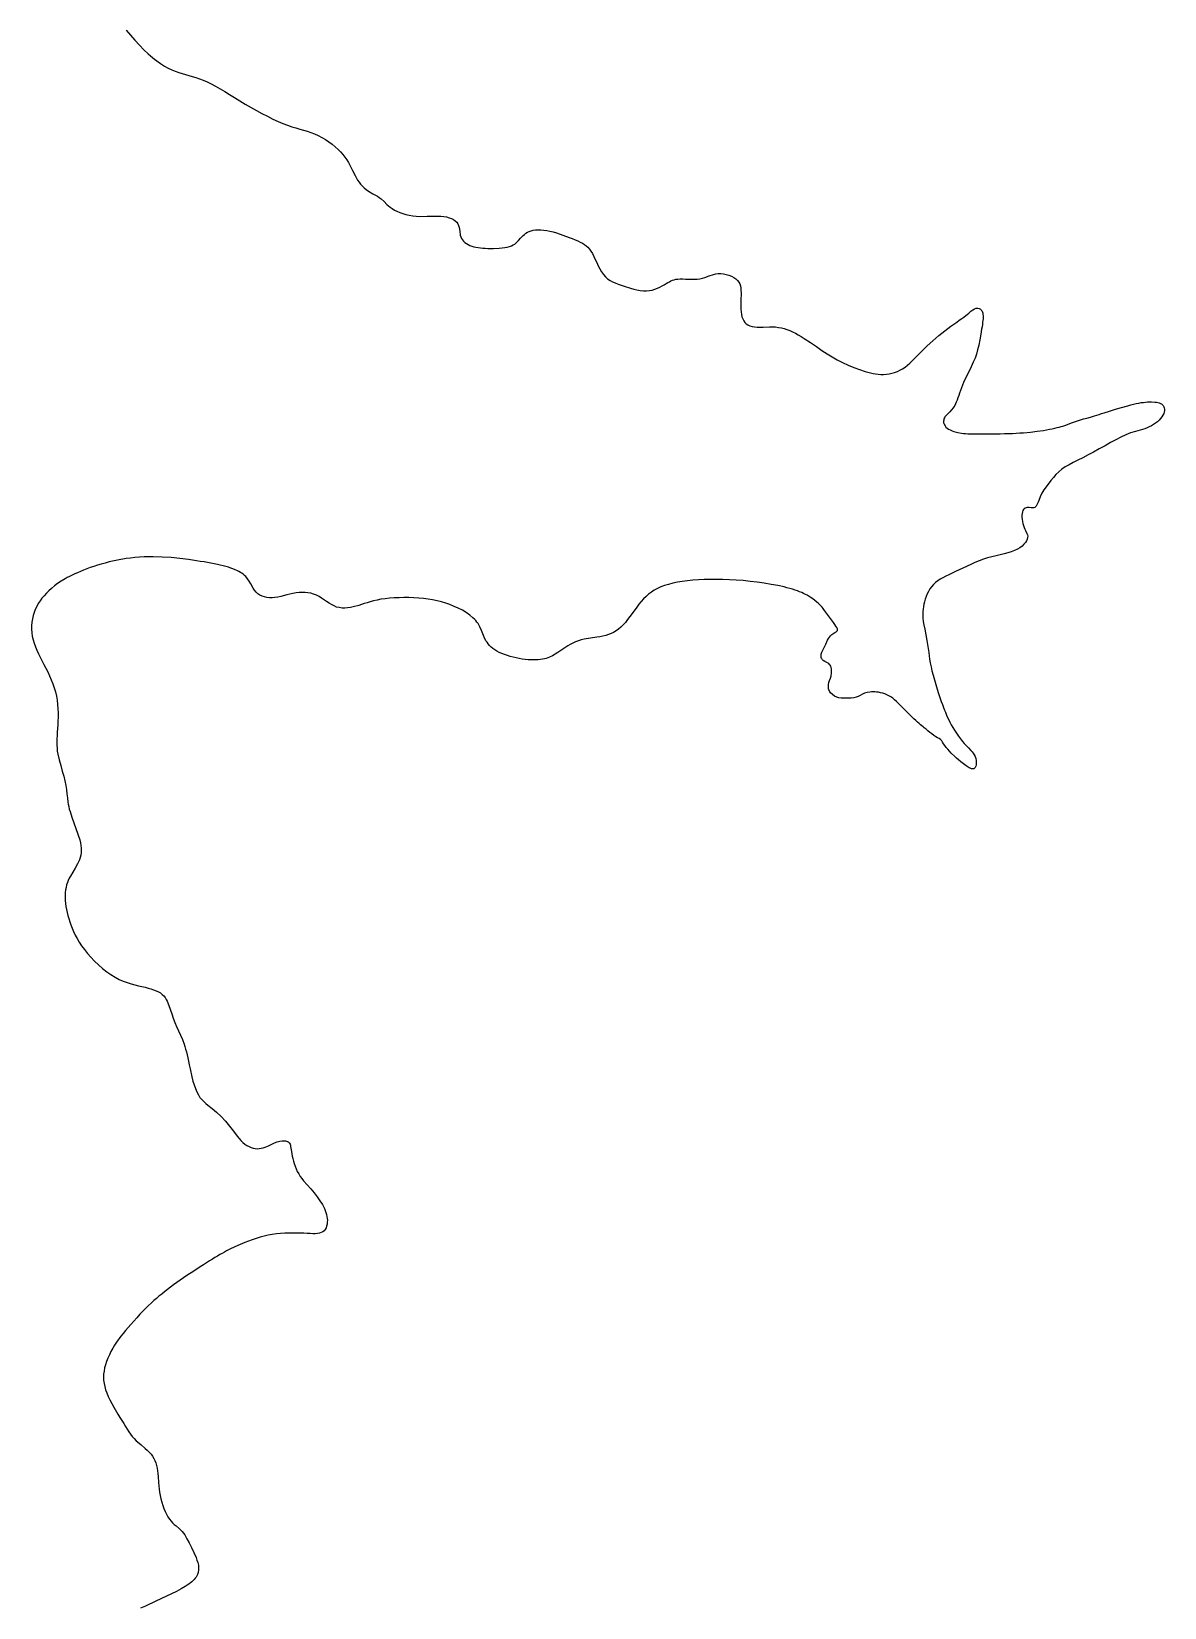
# Model space of a CAD drawing. Header units: millimetres. Extents: x -4884 to 7862, y -955 to 9716.
# Drawn here: x -918 to 1001, y 1713 to 4381 of the extents above; entities that cross this region are included whole.
import ezdxf

# ---------------------------------------------------------------- set-up
doc = ezdxf.new("R2010")
doc.units = ezdxf.units.MM
doc.layers.add('164', color=7, linetype='Continuous')

msp = doc.modelspace()

# ---------------------------------------------------------------- linework, layer by layer
at = {"layer": '164', "elevation": 164}
msp.add_lwpolyline([(-757.3, 4383.1), (-750.1, 4374.3), (-742.7, 4365.8), (-735.1, 4357.6), (-727.4, 4349.9), (-719.9, 4342.8), (-716.3, 4339.6), (-712.7, 4336.5), (-709.2, 4333.7), (-705.7, 4331.1), (-699, 4326.4), (-692.5, 4322.3), (-686.2, 4318.9), (-680.1, 4316), (-674.2, 4313.5), (-668.3, 4311.4), (-656.9, 4307.8), (-645.4, 4304.6), (-639.5, 4302.8), (-633.3, 4300.7), (-627, 4298.3), (-620.4, 4295.4), (-613.4, 4291.9), (-606.1, 4288), (-598.5, 4283.6), (-590.5, 4278.9), (-582.3, 4273.9), (-573.8, 4268.7), (-564.9, 4263.4), (-555.8, 4257.9), (-537, 4247.1), (-527.5, 4242), (-518.2, 4237.1), (-509, 4232.5), (-500.3, 4228.5), (-491.9, 4224.9), (-484.2, 4222), (-476.9, 4219.6), (-470, 4217.5), (-463.4, 4215.6), (-457, 4213.8), (-450.8, 4212), (-444.7, 4209.9), (-438.5, 4207.5), (-432.3, 4204.6), (-426.2, 4201.4), (-420.1, 4197.8), (-414.3, 4193.9), (-408.7, 4189.9), (-403.4, 4185.6), (-398.6, 4181.2), (-394.3, 4176.8), (-390.4, 4172.3), (-387, 4167.8), (-383.9, 4163.3), (-381.2, 4158.7), (-378.7, 4154.3), (-374.1, 4145.5), (-369.9, 4137), (-365.5, 4129.2), (-363, 4125.5), (-360.4, 4122), (-357.5, 4118.8), (-354.3, 4115.9), (-350.8, 4113.2), (-347.1, 4110.7), (-339.5, 4106.1), (-332.1, 4101.8), (-328.8, 4099.7), (-325.9, 4097.4), (-320.8, 4092.7), (-315.9, 4087.9), (-313.3, 4085.5), (-310.3, 4083.1), (-307, 4080.8), (-303.2, 4078.5), (-298.9, 4076.3), (-294.2, 4074.3), (-289.2, 4072.5), (-283.8, 4070.9), (-278.2, 4069.6), (-272.3, 4068.6), (-266.3, 4068), (-260.2, 4067.8), (-247.9, 4067.9), (-235.9, 4068.3), (-230.2, 4068.3), (-224.8, 4068.1), (-219.6, 4067.6), (-214.9, 4066.7), (-210.5, 4065.5), (-206.6, 4064), (-203.1, 4062.3), (-200.1, 4060.2), (-197.7, 4057.8), (-195.9, 4055.1), (-194.6, 4052.2), (-193.7, 4049.1), (-192.6, 4042.6), (-191.7, 4036.2), (-190.9, 4033.2), (-189.7, 4030.4), (-188.1, 4027.9), (-186.2, 4025.6), (-183.9, 4023.5), (-181.3, 4021.6), (-178.5, 4020), (-175.4, 4018.6), (-172.1, 4017.4), (-168.7, 4016.3), (-165.2, 4015.5), (-161.5, 4014.9), (-157.6, 4014.4), (-153.5, 4014), (-149.3, 4013.7), (-144.8, 4013.6), (-135.4, 4013.6), (-125.6, 4013.9), (-120.9, 4014.3), (-116.4, 4014.9), (-112.1, 4015.7), (-108.3, 4016.6), (-104.9, 4017.9), (-101.9, 4019.3), (-99.4, 4020.9), (-97.1, 4022.8), (-93.2, 4026.7), (-89.5, 4031), (-85.4, 4035.3), (-83.2, 4037.3), (-80.7, 4039.2), (-78.1, 4040.9), (-75.1, 4042.4), (-71.8, 4043.5), (-68.1, 4044.4), (-64.1, 4044.9), (-59.8, 4045), (-55.2, 4044.9), (-50.3, 4044.4), (-45.2, 4043.6), (-39.9, 4042.6), (-34.5, 4041.3), (-29, 4039.8), (-17.9, 4036.2), (-7.1, 4032.2), (-2, 4030.2), (2.8, 4028.1), (7.3, 4026.2), (11.3, 4024.3), (15, 4022.3), (18.4, 4020.3), (21.5, 4018), (24.4, 4015.4), (27.1, 4012.4), (29.6, 4008.9), (32.1, 4004.7), (34.5, 4000), (36.9, 3994.8), (39.3, 3989.4), (41.8, 3984), (44.5, 3978.8), (47.4, 3973.8), (50.6, 3969.3), (54.1, 3965.5), (57.8, 3962.2), (61.9, 3959.4), (66.2, 3957), (70.8, 3955), (75.6, 3953.1), (85.7, 3949.7), (96.5, 3946.3), (102, 3944.8), (107.5, 3943.5), (113, 3942.5), (118.4, 3941.9), (123.6, 3941.8), (128.6, 3942.2), (133.4, 3943.1), (137.9, 3944.5), (142.2, 3946.1), (146.3, 3948), (150.1, 3950), (153.5, 3952), (156.7, 3953.9), (159.7, 3955.6), (162.4, 3957.2), (165, 3958.5), (167.7, 3959.6), (170.4, 3960.5), (173.5, 3961.2), (176.9, 3961.6), (180.7, 3961.8), (185, 3961.8), (189.6, 3961.6), (194.5, 3961.5), (204.5, 3961.3), (209.4, 3961.5), (214.1, 3962), (218.4, 3962.9), (222.3, 3964.1), (229.7, 3966.9), (237, 3969.5), (240.8, 3970.4), (244.9, 3971), (249.3, 3971), (253.9, 3970.5), (258.6, 3969.6), (263.1, 3968.3), (267.5, 3966.5), (271.4, 3964.5), (274.9, 3962.1), (277.8, 3959.4), (279.9, 3956.5), (281.5, 3953.4), (282.6, 3949.9), (283.3, 3946.3), (283.6, 3942.4), (283.7, 3938.3), (283.7, 3933.9), (283.6, 3929.3), (283.3, 3919.8), (283.5, 3910.4), (283.8, 3905.9), (284.4, 3901.6), (285.3, 3897.7), (286.6, 3894.1), (288.2, 3891), (290.2, 3888.2), (292.6, 3885.9), (295.4, 3884), (298.6, 3882.4), (302.3, 3881.3), (306.5, 3880.7), (311, 3880.3), (315.9, 3880.3), (321, 3880.4), (331.6, 3880.7), (337, 3880.7), (342.2, 3880.5), (347.2, 3879.9), (352.1, 3879.1), (356.8, 3877.9), (361.5, 3876.4), (366.2, 3874.5), (370.9, 3872.4), (375.7, 3870), (380.6, 3867.3), (385.6, 3864.3), (390.8, 3861.1), (401.1, 3854.3), (411.2, 3847.4), (416.1, 3844.1), (420.7, 3840.9), (425.1, 3837.9), (429.4, 3835), (437.8, 3829.7), (446.3, 3824.8), (455.3, 3820.2), (464.9, 3816), (474.7, 3812.1), (484.4, 3808.6), (493.8, 3805.4), (502.7, 3802.9), (507.2, 3801.9), (511.6, 3801.1), (516.1, 3800.5), (520.6, 3800.3), (525.1, 3800.3), (529.8, 3800.6), (534.5, 3801.3), (539.1, 3802.3), (543.8, 3803.6), (548.4, 3805.3), (552.8, 3807.4), (557.2, 3809.9), (561.4, 3812.7), (565.4, 3815.9), (569.5, 3819.4), (573.4, 3823.1), (581.5, 3831.2), (589.9, 3839.8), (598.9, 3848.5), (608.4, 3857.3), (618.4, 3865.9), (628.7, 3874), (639, 3881.7), (644, 3885.2), (648.8, 3888.6), (653.2, 3891.8), (657.3, 3894.7), (661, 3897.3), (664.1, 3899.8), (666.8, 3901.9), (669.1, 3903.9), (671.2, 3905.6), (673, 3907.1), (674.6, 3908.3), (676.1, 3909.4), (679, 3911.1), (681.8, 3912.1), (684.4, 3912.3), (686.9, 3911.8), (688.1, 3911.3), (689.2, 3910.5), (690.2, 3909.6), (691.1, 3908.4), (691.8, 3907.1), (692.5, 3905.5), (693, 3903.8), (693.3, 3901.8), (693.5, 3899.6), (693.5, 3897.2), (693.4, 3894.5), (693.2, 3891.5), (692.8, 3888.3), (692.3, 3884.8), (691.7, 3881), (691.1, 3876.9), (689.6, 3868.1), (688, 3858.8), (686.1, 3849.8), (685.2, 3845.6), (684.3, 3841.7), (682.2, 3834.5), (679.9, 3827.7), (676.9, 3820.7), (675.2, 3817), (673.3, 3813.1), (669.1, 3804.8), (664.8, 3796), (660.6, 3786.8), (656.9, 3777.6), (653.7, 3768.6), (652.2, 3764.4), (650.8, 3760.4), (649.4, 3756.7), (648.1, 3753.4), (646.8, 3750.4), (645.5, 3747.8), (644.2, 3745.5), (642.9, 3743.5), (640.1, 3740), (637.3, 3737), (634.3, 3734.2), (631.4, 3731.4), (629, 3728.3), (628, 3726.6), (627.3, 3724.9), (626.8, 3723), (626.6, 3721), (626.7, 3719), (627.1, 3717), (627.9, 3715), (629.1, 3713.1), (630.7, 3711.2), (632.8, 3709.4), (635.2, 3707.8), (637.9, 3706.3), (640.9, 3704.9), (644, 3703.7), (650.5, 3701.8), (657, 3700.6), (660.3, 3700.3), (663.8, 3700), (667.6, 3699.9), (671.8, 3699.9), (676.4, 3699.9), (681.6, 3699.9), (687.5, 3699.9), (693.9, 3699.9), (700.7, 3699.8), (707.8, 3699.9), (722.3, 3699.9), (729.5, 3700), (736.5, 3700.2), (743.2, 3700.4), (749.7, 3700.7), (756, 3701.1), (762, 3701.5), (773.7, 3702.6), (785, 3703.9), (795.8, 3705.5), (801, 3706.4), (805.9, 3707.3), (810.6, 3708.2), (814.9, 3709.1), (818.8, 3710.1), (822.4, 3710.9), (825.6, 3711.8), (828.6, 3712.7), (833.8, 3714.4), (843.4, 3718), (853.3, 3721.7), (858.5, 3723.4), (863.7, 3724.9), (869.3, 3726.4), (875.5, 3728.1), (878.8, 3729), (882.3, 3730.1), (886, 3731.2), (890, 3732.5), (894.2, 3733.8), (898.6, 3735.2), (907.8, 3738.2), (917.7, 3741.3), (928.1, 3744.4), (938.4, 3747.3), (943.4, 3748.6), (948.3, 3749.8), (952.9, 3750.8), (957.2, 3751.7), (961.3, 3752.4), (965.1, 3752.9), (968.7, 3753.3), (972.1, 3753.6), (978.4, 3753.8), (984.2, 3753.5), (986.9, 3753.2), (989.4, 3752.7), (991.8, 3752.1), (993.9, 3751.2), (995.8, 3750.2), (997.4, 3748.9), (998.7, 3747.4), (999.7, 3745.6), (1000.4, 3743.6), (1000.7, 3741.4), (1000.6, 3739.1), (1000.1, 3736.5), (999.3, 3733.9), (998, 3731.2), (996.2, 3728.4), (994, 3725.7), (991.5, 3722.9), (988.7, 3720.2), (985.5, 3717.7), (982.2, 3715.3), (978.7, 3713.1), (975, 3711.3), (971.2, 3709.6), (967.3, 3708.3), (959.4, 3705.9), (951.3, 3703.7), (943.3, 3701.1), (935.2, 3697.9), (926.9, 3694.1), (918.4, 3689.7), (909.4, 3684.8), (900, 3679.6), (890.3, 3674.1), (880.7, 3668.8), (871.3, 3663.9), (862.3, 3659.2), (853.8, 3655), (846, 3651), (839, 3647.2), (832.6, 3643.5), (826.9, 3639.7), (821.7, 3635.5), (816.9, 3630.8), (812.5, 3625.8), (808.2, 3620.5), (800.1, 3610), (796.3, 3604.6), (792.9, 3599), (790.1, 3593), (787.8, 3587), (786.8, 3584.1), (785.7, 3581.5), (784.7, 3579.2), (783.6, 3577.2), (782.4, 3575.8), (781.1, 3574.9), (779.7, 3574.4), (778.2, 3574.2), (775, 3574.5), (771.5, 3575), (769.8, 3575.1), (768.1, 3574.9), (766.4, 3574.6), (764.8, 3573.9), (763.3, 3572.9), (762, 3571.5), (761, 3569.8), (760.1, 3567.5), (759.6, 3564.8), (759.3, 3561.7), (759.3, 3558.3), (759.6, 3554.8), (760, 3551.2), (760.8, 3547.7), (761.7, 3544.3), (762.8, 3541.2), (764.1, 3538.4), (765.4, 3535.9), (767.7, 3531.2), (768.6, 3528.9), (769, 3526.6), (768.9, 3524.1), (768.3, 3521.4), (767, 3518.5), (765.1, 3515.6), (762.6, 3512.6), (759.6, 3509.7), (755.9, 3506.9), (751.6, 3504.2), (746.7, 3501.9), (741.3, 3499.9), (735.4, 3498.1), (729.1, 3496.5), (722.4, 3494.9), (715.5, 3493.3), (708.4, 3491.5), (701.2, 3489.5), (694, 3487.2), (686.8, 3484.6), (679.7, 3481.8), (672.8, 3478.7), (659.4, 3472.5), (653, 3469.4), (646.9, 3466.4), (641.1, 3463.7), (635.6, 3461.1), (630.4, 3458.6), (625.5, 3456.1), (621, 3453.5), (616.9, 3450.8), (613, 3447.8), (609.5, 3444.5), (606.4, 3440.9), (603.6, 3437), (601.2, 3432.9), (599, 3428.6), (597.1, 3424.2), (595.6, 3419.8), (594.3, 3415.5), (593.2, 3411.2), (592.4, 3407.1), (591.8, 3403.1), (591.4, 3399.1), (591.3, 3395.1), (591.4, 3391.1), (591.7, 3387), (592.2, 3382.7), (592.8, 3378.3), (594.6, 3369.2), (596.6, 3359.6), (598.5, 3349.7), (600, 3339.8), (601.4, 3329.5), (602.1, 3324), (603, 3318.2), (604, 3312.1), (605.4, 3305.5), (607, 3298.4), (608.9, 3290.9), (613.4, 3275.3), (615.8, 3267.6), (618.1, 3260.2), (620.5, 3253.2), (622.6, 3246.8), (624.6, 3241.2), (626.4, 3236.3), (628.1, 3232), (629.6, 3228.2), (631, 3224.9), (632.3, 3221.9), (634.8, 3216.6), (637.2, 3211.8), (639.7, 3207.3), (642.3, 3202.8), (645.3, 3198), (651.9, 3187.8), (655.3, 3183.1), (658.5, 3179), (661.5, 3175.6), (664.2, 3172.7), (666.7, 3170.3), (669, 3168), (672.9, 3163.8), (674.8, 3161.5), (676.7, 3159.1), (678.5, 3156.3), (680.1, 3153.3), (681.2, 3150), (681.8, 3146.4), (681.9, 3142.9), (681.6, 3139.6), (681, 3136.9), (680.2, 3134.9), (679.1, 3133.5), (677.7, 3132.7), (676, 3132.5), (674, 3132.8), (672.7, 3133.2), (671.4, 3133.7), (669.9, 3134.4), (668.3, 3135.4), (666.5, 3136.5), (664.6, 3137.8), (660.4, 3140.9), (656.1, 3144.2), (652, 3147.6), (648.5, 3150.6), (645.4, 3153.5), (639.7, 3159.1), (633.8, 3165.6), (631, 3168.9), (628.6, 3172.1), (626.7, 3175.1), (625, 3177.9), (623.4, 3180.2), (621.4, 3182.2), (619.1, 3183.7), (616.5, 3185.2), (613.5, 3186.9), (610.3, 3189), (606.9, 3191.6), (603.4, 3194.3), (600.1, 3197.1), (596.9, 3199.6), (593.7, 3202.2), (591.9, 3203.6), (589.9, 3205.2), (587.8, 3207), (585.3, 3209.1), (582.6, 3211.5), (579.6, 3214.3), (576.3, 3217.2), (573, 3220.4), (566, 3227.1), (559.2, 3234), (552.9, 3240.6), (546.9, 3246.7), (543.8, 3249.4), (540.7, 3252), (537.5, 3254.3), (534.2, 3256.3), (530.7, 3258), (527.2, 3259.4), (523.6, 3260.5), (520, 3261.4), (516.6, 3262.1), (513.2, 3262.6), (510, 3262.8), (507.1, 3262.9), (504.3, 3262.8), (501.7, 3262.6), (497, 3261.7), (492.9, 3260.4), (489.1, 3258.7), (485.6, 3256.9), (482.1, 3255.1), (478.4, 3253.7), (474.5, 3252.8), (470.3, 3252.3), (461.7, 3252.1), (457.5, 3252.1), (453.5, 3252.2), (449.5, 3252.8), (445.6, 3253.9), (441.8, 3255.8), (438.3, 3258.3), (435.4, 3261.2), (434.2, 3262.8), (433.3, 3264.5), (432.5, 3266.2), (432, 3268), (431.5, 3271.6), (431.7, 3275.2), (432.4, 3278.8), (433.6, 3282.3), (434.9, 3286), (436.1, 3290.1), (436.8, 3294.6), (436.9, 3299.4), (436.7, 3301.8), (436.3, 3304), (435.6, 3306.1), (434.7, 3307.9), (433.6, 3309.4), (432.2, 3310.7), (429, 3312.7), (425.8, 3314.4), (422.9, 3316.2), (421.7, 3317.2), (420.8, 3318.4), (420.1, 3319.6), (419.5, 3320.9), (419.2, 3322.3), (419.1, 3323.8), (419.1, 3325.3), (419.4, 3326.9), (420.5, 3330.1), (422, 3333.4), (423.8, 3336.8), (427.1, 3343.7), (430.2, 3350.1), (431.7, 3353), (433.4, 3355.5), (435.3, 3357.8), (437.5, 3359.8), (442.5, 3363.1), (444.8, 3364.7), (445.7, 3365.4), (446.4, 3366.2), (446.8, 3367), (447.1, 3367.8), (447, 3368.7), (446.8, 3369.6), (445.9, 3371.6), (444.4, 3374), (442.5, 3376.8), (440.2, 3380), (435.3, 3386.8), (425.2, 3400.8), (422.5, 3404.2), (420.9, 3406.1), (419.1, 3408), (417, 3410.1), (414.6, 3412.4), (411.9, 3414.9), (408.7, 3417.6), (405, 3420.5), (400.7, 3423.4), (395.6, 3426.4), (392.8, 3427.9), (389.7, 3429.4), (386.4, 3430.9), (382.9, 3432.3), (379.2, 3433.8), (375.1, 3435.2), (370.8, 3436.5), (366.3, 3437.9), (361.5, 3439.2), (356.5, 3440.4), (345.9, 3442.7), (334.7, 3444.8), (323, 3446.7), (311.1, 3448.4), (299.2, 3449.9), (287.3, 3451.1), (275.6, 3452), (264.1, 3452.6), (253, 3453.1), (242.1, 3453.2), (231.5, 3453.2), (221.2, 3452.9), (211.4, 3452.4), (201.9, 3451.7), (192.8, 3450.8), (184.2, 3449.6), (176, 3448.3), (168.2, 3446.7), (160.9, 3444.8), (154.1, 3442.7), (147.9, 3440.4), (142.1, 3437.7), (136.7, 3434.8), (131.8, 3431.6), (127.2, 3428.2), (122.9, 3424.4), (118.7, 3420.3), (114.7, 3415.9), (110.8, 3411.1), (107, 3406), (99.3, 3395.5), (91.7, 3385.2), (87.9, 3380.4), (84, 3376.1), (80.1, 3372.2), (76.1, 3368.8), (72.1, 3366), (67.9, 3363.5), (63.6, 3361.4), (59.1, 3359.7), (54.5, 3358.3), (49.7, 3357.1), (44.6, 3356.2), (39.4, 3355.4), (28.8, 3353.9), (18.3, 3352), (13.2, 3350.8), (8.2, 3349.3), (3.5, 3347.5), (-1, 3345.3), (-5.4, 3343), (-9.7, 3340.5), (-18.1, 3335), (-26.5, 3329.2), (-30.8, 3326.4), (-35.5, 3323.8), (-40.5, 3321.5), (-46.2, 3319.5), (-49.2, 3318.6), (-52.5, 3318), (-56, 3317.4), (-59.7, 3317), (-63.7, 3316.8), (-67.9, 3316.8), (-72.4, 3316.9), (-77, 3317.2), (-81.9, 3317.7), (-86.9, 3318.4), (-97, 3320.3), (-107.1, 3322.8), (-112, 3324.3), (-116.7, 3326), (-121.3, 3327.8), (-125.6, 3329.7), (-129.6, 3331.8), (-133.3, 3334), (-136.7, 3336.3), (-139.6, 3338.7), (-142.2, 3341.3), (-144.5, 3344), (-146.4, 3346.7), (-148.2, 3349.5), (-151.1, 3355.3), (-155.9, 3367), (-158.5, 3372.8), (-161.6, 3378.3), (-163.5, 3380.9), (-165.6, 3383.5), (-167.8, 3386), (-170.3, 3388.4), (-175.7, 3392.9), (-181.7, 3397.1), (-188.2, 3400.9), (-195, 3404.4), (-202, 3407.6), (-209.2, 3410.5), (-216.4, 3412.9), (-223.7, 3415.1), (-231.1, 3417), (-238.6, 3418.6), (-246.2, 3419.8), (-254, 3420.9), (-262.1, 3421.6), (-270.3, 3422.2), (-278.6, 3422.4), (-287.1, 3422.5), (-295.4, 3422.3), (-303.6, 3421.9), (-311.5, 3421.3), (-319, 3420.5), (-326.1, 3419.5), (-332.5, 3418.3), (-338.5, 3416.9), (-344.1, 3415.4), (-349.3, 3413.8), (-354.2, 3412.2), (-363.7, 3409.2), (-373.1, 3406.6), (-377.8, 3405.6), (-382.5, 3405), (-387.2, 3404.7), (-391.9, 3404.8), (-396.5, 3405.4), (-401, 3406.5), (-405.3, 3408.3), (-409.6, 3410.5), (-413.8, 3413.1), (-418, 3416), (-426.5, 3421.7), (-430.9, 3424.3), (-435.4, 3426.6), (-440, 3428.3), (-444.7, 3429.7), (-449.6, 3430.6), (-454.5, 3431), (-459.5, 3431.1), (-464.6, 3430.9), (-469.8, 3430.3), (-475, 3429.4), (-485.4, 3427), (-495.7, 3424.4), (-500.7, 3423.3), (-505.6, 3422.5), (-510.3, 3422), (-514.9, 3422), (-519.3, 3422.5), (-523.4, 3423.5), (-527.3, 3424.9), (-530.9, 3426.7), (-534.3, 3429), (-537.3, 3431.7), (-539.9, 3434.9), (-542.2, 3438.3), (-546.6, 3446), (-549, 3450.1), (-551.7, 3454.1), (-555, 3458), (-556.9, 3459.9), (-559, 3461.7), (-561.4, 3463.5), (-563.9, 3465.1), (-566.7, 3466.7), (-569.8, 3468.2), (-573.1, 3469.7), (-576.6, 3471), (-580.4, 3472.4), (-584.4, 3473.7), (-588.7, 3474.9), (-593.2, 3476.1), (-598, 3477.2), (-603, 3478.4), (-608.3, 3479.5), (-613.8, 3480.6), (-619.6, 3481.6), (-625.6, 3482.7), (-631.9, 3483.8), (-638.4, 3484.9), (-652, 3486.9), (-666.3, 3488.7), (-681.1, 3490.1), (-696.3, 3491.1), (-711.7, 3491.6), (-727.2, 3491.3), (-734.9, 3490.9), (-742.5, 3490.3), (-750, 3489.4), (-757.5, 3488.4), (-772.1, 3485.8), (-786.2, 3482.7), (-793, 3480.9), (-799.7, 3479.1), (-806.1, 3477.1), (-812.4, 3475.1), (-818.4, 3473.1), (-824.1, 3471), (-829.7, 3468.9), (-834.9, 3466.7), (-839.9, 3464.6), (-844.6, 3462.5), (-849, 3460.4), (-853.2, 3458.4), (-857.1, 3456.3), (-860.8, 3454.3), (-867.5, 3450.2), (-873.5, 3446.1), (-878.9, 3442.1), (-883.8, 3438), (-888.3, 3433.9), (-892.5, 3429.7), (-896.4, 3425.5), (-900, 3421.2), (-903.3, 3416.8), (-906.3, 3412.2), (-908.9, 3407.4), (-911.3, 3402.5), (-913.3, 3397.3), (-914.9, 3391.9), (-916.2, 3386.3), (-917.1, 3380.6), (-917.6, 3374.8), (-917.7, 3368.9), (-917.3, 3362.9), (-916.5, 3357), (-915.1, 3351), (-913.4, 3345.2), (-911.2, 3339.3), (-908.7, 3333.4), (-906, 3327.4), (-903.1, 3321.5), (-896.8, 3309.2), (-890.3, 3296.5), (-887.2, 3290), (-884.3, 3283.4), (-881.6, 3276.6), (-879.2, 3269.8), (-877.1, 3262.8), (-875.5, 3255.7), (-874.3, 3248.6), (-873.5, 3241.4), (-873, 3234.2), (-872.8, 3227.1), (-872.8, 3220.2), (-872.9, 3213.4), (-873.2, 3206.9), (-873.6, 3200.6), (-874, 3194.7), (-874.3, 3189), (-874.6, 3183.4), (-874.7, 3178.1), (-874.7, 3172.8), (-874.5, 3167.7), (-874, 3162.6), (-873.2, 3157.5), (-871, 3147.6), (-868.3, 3138), (-865.6, 3128.8), (-863.1, 3120.2), (-861.1, 3112.1), (-859.5, 3104.5), (-858.3, 3097.3), (-857.6, 3090.4), (-857, 3083.6), (-856.1, 3076.4), (-855.5, 3072.6), (-854.7, 3068.7), (-853.7, 3064.5), (-852.5, 3060.1), (-849.6, 3050.9), (-846.2, 3041.3), (-839.1, 3021.7), (-836.1, 3012.1), (-834.9, 3007.5), (-834.1, 3002.9), (-833.6, 2998.5), (-833.5, 2994.2), (-833.7, 2990.1), (-834.4, 2986.2), (-835.3, 2982.3), (-836.5, 2978.6), (-838, 2975), (-839.6, 2971.5), (-843.5, 2964.6), (-847.7, 2957.9), (-851.8, 2951.1), (-853.7, 2947.5), (-855.4, 2943.8), (-856.9, 2940), (-858.2, 2936), (-859.2, 2931.9), (-860, 2927.6), (-860.6, 2923.2), (-860.9, 2918.7), (-860.9, 2914.1), (-860.7, 2909.4), (-860.3, 2904.6), (-859.6, 2899.7), (-858.7, 2894.7), (-857.5, 2889.6), (-856.2, 2884.5), (-854.6, 2879.2), (-852.9, 2873.8), (-850.9, 2868.3), (-848.8, 2862.7), (-846.4, 2857), (-843.6, 2851.2), (-840.5, 2845.3), (-836.9, 2839.2), (-832.9, 2833), (-828.2, 2826.6), (-822.9, 2820.1), (-817.1, 2813.5), (-810.8, 2807.1), (-804.2, 2800.8), (-797.3, 2794.8), (-790.3, 2789.2), (-783.2, 2784.2), (-776.1, 2779.8), (-769.1, 2776.2), (-762.3, 2773.1), (-755.6, 2770.6), (-749.1, 2768.5), (-742.8, 2766.8), (-736.8, 2765.3), (-731, 2764), (-725.5, 2762.7), (-720.3, 2761.3), (-715.5, 2760), (-710.9, 2758.5), (-706.7, 2756.9), (-702.9, 2755.1), (-699.5, 2753.1), (-696.5, 2750.8), (-693.9, 2748.3), (-691.6, 2745.4), (-689.6, 2742.3), (-687.9, 2739.1), (-685.1, 2732.2), (-680.3, 2717.7), (-677.9, 2710.5), (-675.2, 2703.4), (-672.2, 2696.3), (-668.9, 2689.1), (-665.5, 2681.9), (-662.2, 2674.5), (-659.3, 2666.6), (-658, 2662.5), (-656.7, 2658.2), (-655.5, 2653.6), (-654.3, 2648.6), (-653.1, 2643.4), (-651.9, 2637.6), (-650.6, 2631.5), (-649.2, 2624.8), (-646.1, 2611), (-644.3, 2604.1), (-642.4, 2597.5), (-640.2, 2591.2), (-637.8, 2585.6), (-635.2, 2580.6), (-632.4, 2576.3), (-629.3, 2572.6), (-626.1, 2569.3), (-622.7, 2566.2), (-619.2, 2563.3), (-611.8, 2557.5), (-604.3, 2551.1), (-596.7, 2544), (-589.3, 2536.2), (-582.3, 2527.9), (-575.8, 2519.2), (-569.4, 2510.8), (-566.3, 2506.9), (-563, 2503.3), (-559.8, 2500), (-556.4, 2497.2), (-552.9, 2494.9), (-549.4, 2493), (-545.9, 2491.5), (-542.4, 2490.4), (-538.8, 2489.8), (-535.4, 2489.5), (-532, 2489.7), (-528.6, 2490.2), (-525.4, 2491), (-522.3, 2492), (-516.4, 2494.5), (-511, 2497.1), (-506, 2499.3), (-501.5, 2500.9), (-497.4, 2502.1), (-493.4, 2502.8), (-489.5, 2503), (-487.6, 2502.8), (-485.9, 2502.5), (-484.3, 2501.9), (-482.9, 2501.2), (-481.7, 2500.1), (-480.7, 2498.8), (-479.9, 2497.2), (-479.3, 2495.3), (-478.9, 2493), (-478.5, 2490.5), (-478, 2487.7), (-477.6, 2484.5), (-477, 2481), (-476.3, 2477.1), (-475.4, 2473), (-474.3, 2468.7), (-472.9, 2464.3), (-471.4, 2459.8), (-469.6, 2455.3), (-467.6, 2450.9), (-465.3, 2446.7), (-462.8, 2442.7), (-460.1, 2438.9), (-457.2, 2435.2), (-451.1, 2428.3), (-445, 2421.6), (-439.2, 2414.9), (-434, 2408.2), (-429.3, 2401.5), (-425.2, 2394.8), (-421.8, 2388.1), (-420.3, 2384.8), (-419.1, 2381.5), (-418.1, 2378.2), (-417.4, 2374.9), (-416.9, 2371.6), (-416.7, 2368.3), (-416.8, 2365), (-417.2, 2361.7), (-418, 2358.6), (-419, 2355.7), (-420.5, 2353), (-422.3, 2350.7), (-424.4, 2348.8), (-427, 2347.4), (-430, 2346.4), (-433.4, 2345.8), (-437.2, 2345.6), (-441.4, 2345.6), (-446, 2345.7), (-451, 2346), (-456.5, 2346.3), (-462.4, 2346.5), (-468.6, 2346.7), (-475.2, 2346.8), (-481.9, 2346.7), (-488.9, 2346.4), (-496, 2346), (-503.1, 2345.2), (-510.1, 2344.2), (-517.1, 2342.9), (-524, 2341.3), (-530.8, 2339.5), (-537.5, 2337.5), (-544, 2335.4), (-556.6, 2330.7), (-568.5, 2325.7), (-574.5, 2323), (-580.8, 2319.9), (-587.5, 2316.4), (-591, 2314.5), (-594.7, 2312.4), (-598.6, 2310.2), (-602.7, 2307.8), (-607, 2305.2), (-611.5, 2302.5), (-616.3, 2299.5), (-621.4, 2296.4), (-626.6, 2293.1), (-632, 2289.7), (-643.1, 2282.4), (-654.5, 2274.8), (-665.9, 2267), (-677, 2259), (-687.6, 2251.1), (-692.6, 2247.3), (-697.3, 2243.5), (-701.9, 2239.7), (-706.2, 2236.1), (-710.3, 2232.5), (-714.2, 2229), (-721.4, 2222.2), (-728, 2215.6), (-734, 2209.3), (-739.6, 2203.3), (-744.7, 2197.6), (-749.6, 2192.2), (-754.1, 2186.9), (-758.5, 2181.8), (-762.5, 2176.9), (-766.4, 2171.9), (-773.6, 2162), (-776.9, 2156.9), (-780.1, 2151.6), (-783.1, 2146.1), (-785.8, 2140.6), (-788.3, 2135), (-790.5, 2129.5), (-792.4, 2123.9), (-793.9, 2118.5), (-794.9, 2113.1), (-795.6, 2107.8), (-795.8, 2102.6), (-795.6, 2097.5), (-794.9, 2092.3), (-793.8, 2087), (-792.2, 2081.6), (-790.2, 2076), (-787.7, 2070.2), (-784.8, 2064.3), (-781.7, 2058.3), (-778.4, 2052.2), (-771.4, 2040.4), (-768, 2034.7), (-764.7, 2029.2), (-761.6, 2024.1), (-758.7, 2019.2), (-755.8, 2014.6), (-753, 2010.3), (-750.1, 2006.2), (-747, 2002.4), (-743.8, 1998.7), (-740.3, 1995.2), (-732.8, 1988.6), (-725.2, 1982.3), (-721.6, 1979.2), (-718.2, 1975.9), (-715.2, 1972.5), (-712.7, 1969), (-710.5, 1965.3), (-708.8, 1961.5), (-707.3, 1957.5), (-706.1, 1953.3), (-705.2, 1948.9), (-704.5, 1944.3), (-703.9, 1939.5), (-703.4, 1934.6), (-702.5, 1924.2), (-701.5, 1913.4), (-700.7, 1907.9), (-699.8, 1902.3), (-698.6, 1896.7), (-697.2, 1891.2), (-695.5, 1885.7), (-693.6, 1880.5), (-691.5, 1875.4), (-689.3, 1870.7), (-686.8, 1866.4), (-684.2, 1862.5), (-681.5, 1859.1), (-678.7, 1856.1), (-675.9, 1853.4), (-673, 1851), (-667.5, 1846.4), (-664.9, 1844), (-662.6, 1841.5), (-660.4, 1838.7), (-658.3, 1835.8), (-656.4, 1832.6), (-654.5, 1829.3), (-650.8, 1822.1), (-646.9, 1814.3), (-642.8, 1806), (-639, 1797.4), (-637.5, 1793.1), (-636.2, 1788.8), (-635.2, 1784.6), (-634.7, 1780.5), (-634.8, 1776.5), (-635.4, 1772.4), (-636.8, 1768.5), (-637.8, 1766.5), (-638.9, 1764.5), (-640.4, 1762.5), (-642, 1760.5), (-643.9, 1758.5), (-646.1, 1756.5), (-648.5, 1754.5), (-651.2, 1752.5), (-654.2, 1750.4), (-657.5, 1748.4), (-664.5, 1744.3), (-672.3, 1740.1), (-680.7, 1736), (-689.4, 1731.8), (-707.2, 1723.5), (-724.7, 1715.4), (-733.1, 1711.5)], dxfattribs=at)

doc.saveas('drawing.dxf')
